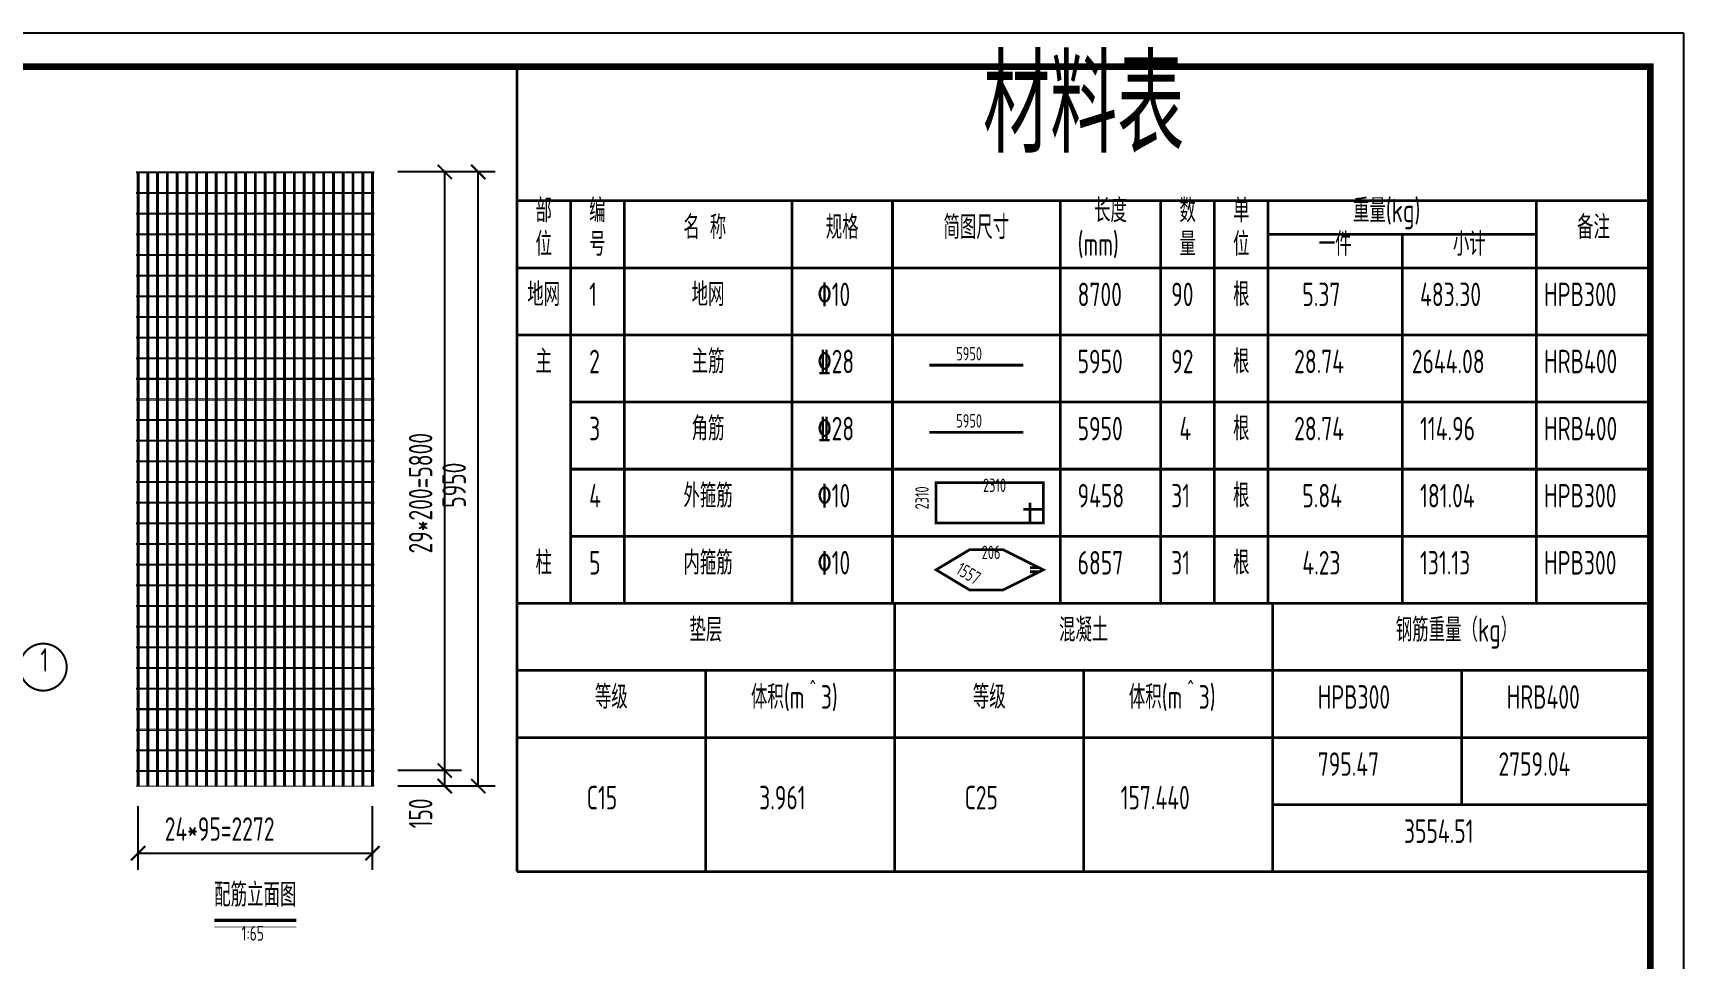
# Model space of a CAD drawing. Header units: inches. Extents: x -4449 to -2355, y -113 to 192.
# Drawn here: x -3039.9 to -2793.7, y 45.8 to 183.8 of the extents above; entities that cross this region are included whole.
import ezdxf
from ezdxf.enums import TextEntityAlignment as Align

# ---------------------------------------------------------------- set-up
doc = ezdxf.new("R2010")
doc.units = ezdxf.units.IN
doc.header["$MEASUREMENT"] = 0
doc.linetypes.add('细实线', pattern=[0])
doc.linetypes.add('细虚线', pattern=[1.5, 1, -0.5])
doc.layers.add('图框', color=7, linetype='Continuous')
doc.styles.get("Standard").update_dxf_attribs({"font": 'tssdeng.shx', "width": 0.7, "bigfont": 'hztxt.shx'})

msp = doc.modelspace()

# ---------------------------------------------------------------- linework, layer by layer
at = {"color": 2, "linetype": '细实线'}
for p, q in [((-2975.9737416, 163.1378335), (-2985.4737416, 163.1378335)), ((-2970.9737416, 163.1378335), (-2980.4737416, 163.1378335)), ((-2978.4737416, 73.9070645), (-2978.4737416, 163.1378335)), ((-2973.4737416, 71.5993725), (-2973.4737416, 163.1378335)), ((-2975.9737416, 73.9070645), (-2985.4737416, 73.9070645)), ((-2975.9737416, 73.9070645), (-2985.4737416, 73.9070645)), ((-2978.4737416, 71.5993725), (-2978.4737416, 73.9070645)), ((-2975.9737416, 71.5993725), (-2985.4737416, 71.5993725)), ((-2970.9737416, 71.5993725), (-2980.4737416, 71.5993725)), ((-3024.1968186, 59.0993725), (-3024.1968186, 68.5993725)), ((-2989.2429726, 59.0993725), (-2989.2429726, 68.5993725)), ((-3024.1968186, 61.5993725), (-2989.2429726, 61.5993725))]:
    msp.add_line(p, q, dxfattribs=at)
at = {"color": 1, "linetype": '细实线'}
for points, const_width in [([(-2967.7198956, 178.8301415), (-2798.7198956, 178.8301415)], 0.4), ([(-2967.7198956, 178.8301415), (-2967.7198956, 158.8301415)], 0.4), ([(-2798.7198956, 178.8301415), (-2798.7198956, 158.8301415)], 0.4), ([(-3024.1968186, 163.1378335), (-3024.1968186, 71.5993725)], 0.43), ([(-3024.1968186, 163.1378335), (-3024.1968186, 71.5993725)], 0.43), ([(-3022.7404086, 163.1378335), (-3022.7404086, 71.5993725)], 0.43), ([(-3021.2839986, 163.1378335), (-3021.2839986, 71.5993725)], 0.43), ([(-3019.8275876, 163.1378335), (-3019.8275876, 71.5993725)], 0.43), ([(-3018.3711776, 163.1378335), (-3018.3711776, 71.5993725)], 0.43), ([(-3016.9147676, 163.1378335), (-3016.9147676, 71.5993725)], 0.43), ([(-3015.4583576, 163.1378335), (-3015.4583576, 71.5993725)], 0.43), ([(-3014.0019466, 163.1378335), (-3014.0019466, 71.5993725)], 0.43), ([(-3012.5455366, 163.1378335), (-3012.5455366, 71.5993725)], 0.43), ([(-3011.0891266, 163.1378335), (-3011.0891266, 71.5993725)], 0.43), ([(-3009.6327166, 163.1378335), (-3009.6327166, 71.5993725)], 0.43), ([(-3008.1763056, 163.1378335), (-3008.1763056, 71.5993725)], 0.43), ([(-3006.7198956, 163.1378335), (-3006.7198956, 71.5993725)], 0.43), ([(-3005.2634856, 163.1378335), (-3005.2634856, 71.5993725)], 0.43), ([(-3003.8070746, 163.1378335), (-3003.8070746, 71.5993725)], 0.43), ([(-3002.3506646, 163.1378335), (-3002.3506646, 71.5993725)], 0.43), ([(-3000.8942546, 163.1378335), (-3000.8942546, 71.5993725)], 0.43), ([(-2999.4378446, 163.1378335), (-2999.4378446, 71.5993725)], 0.43), ([(-2997.9814336, 163.1378335), (-2997.9814336, 71.5993725)], 0.43), ([(-2996.5250236, 163.1378335), (-2996.5250236, 71.5993725)], 0.43), ([(-2995.0686136, 163.1378335), (-2995.0686136, 71.5993725)], 0.43), ([(-2993.6122036, 163.1378335), (-2993.6122036, 71.5993725)], 0.43), ([(-2992.1557926, 163.1378335), (-2992.1557926, 71.5993725)], 0.43), ([(-2990.6993826, 163.1378335), (-2990.6993826, 71.5993725)], 0.43), ([(-2989.2429726, 163.1378335), (-2989.2429726, 71.5993725)], 0.43), ([(-2989.2429726, 163.1378335), (-2989.2429726, 71.5993725)], 0.43), ([(-2967.7198956, 158.8301415), (-2798.7198956, 158.8301415)], 0.4), ([(-2967.7198956, 148.8301415), (-2967.7198956, 158.8301415)], 0.4), ([(-2967.7198956, 158.8301415), (-2959.7198956, 158.8301415)], 0.4), ([(-2959.7198956, 148.8301415), (-2959.7198956, 158.8301415)], 0.4), ([(-2959.7198956, 148.8301415), (-2959.7198956, 158.8301415)], 0.4), ([(-2959.7198956, 158.8301415), (-2951.7198956, 158.8301415)], 0.4), ([(-2951.7198956, 148.8301415), (-2951.7198956, 158.8301415)], 0.4), ([(-2951.7198956, 148.8301415), (-2951.7198956, 158.8301415)], 0.4), ([(-2951.7198956, 158.8301415), (-2926.7198956, 158.8301415)], 0.4), ([(-2926.7198956, 148.8301415), (-2926.7198956, 158.8301415)], 0.4), ([(-2926.7198956, 148.8301415), (-2926.7198956, 158.8301415)], 0.4), ([(-2926.7198956, 158.8301415), (-2911.7198956, 158.8301415)], 0.4), ([(-2911.7198956, 148.8301415), (-2911.7198956, 158.8301415)], 0.4), ([(-2911.7198956, 148.8301415), (-2911.7198956, 158.8301415)], 0.4), ([(-2911.7198956, 158.8301415), (-2886.7198956, 158.8301415)], 0.4), ([(-2886.7198956, 148.8301415), (-2886.7198956, 158.8301415)], 0.4), ([(-2886.7198956, 148.8301415), (-2886.7198956, 158.8301415)], 0.4), ([(-2886.7198956, 158.8301415), (-2871.7198956, 158.8301415)], 0.4), ([(-2871.7198956, 148.8301415), (-2871.7198956, 158.8301415)], 0.4), ([(-2871.7198956, 148.8301415), (-2871.7198956, 158.8301415)], 0.4), ([(-2871.7198956, 158.8301415), (-2863.7198956, 158.8301415)], 0.4), ([(-2863.7198956, 148.8301415), (-2863.7198956, 158.8301415)], 0.4), ([(-2863.7198956, 148.8301415), (-2863.7198956, 158.8301415)], 0.4), ([(-2863.7198956, 158.8301415), (-2855.7198956, 158.8301415)], 0.4), ([(-2855.7198956, 148.8301415), (-2855.7198956, 158.8301415)], 0.4), ([(-2855.7198956, 148.8301415), (-2855.7198956, 158.8301415)], 0.4), ([(-2855.7198956, 158.8301415), (-2815.7198956, 158.8301415)], 0.4), ([(-2815.7198956, 148.8301415), (-2815.7198956, 158.8301415)], 0.4), ([(-2815.7198956, 148.8301415), (-2815.7198956, 158.8301415)], 0.4), ([(-2815.7198956, 158.8301415), (-2798.7198956, 158.8301415)], 0.4), ([(-2798.7198956, 148.8301415), (-2798.7198956, 158.8301415)], 0.4), ([(-2855.7198956, 153.8301415), (-2815.7198956, 153.8301415)], 0.4), ([(-2835.7198956, 148.8301415), (-2835.7198956, 153.8301415)], 0.4), ([(-2815.7198956, 148.8301415), (-2815.7198956, 153.8301415)], 0.4), ([(-2967.7198956, 148.8301415), (-2959.7198956, 148.8301415)], 0.4), ([(-2967.7198956, 148.8301415), (-2967.7198956, 138.8301415)], 0.4), ([(-2959.7198956, 148.8301415), (-2951.7198956, 148.8301415)], 0.4), ([(-2959.7198956, 148.8301415), (-2959.7198956, 138.8301415)], 0.4), ([(-2951.7198956, 148.8301415), (-2926.7198956, 148.8301415)], 0.4), ([(-2951.7198956, 148.8301415), (-2951.7198956, 138.8301415)], 0.4), ([(-2926.7198956, 148.8301415), (-2911.7198956, 148.8301415)], 0.4), ([(-2926.7198956, 148.8301415), (-2926.7198956, 138.8301415)], 0.4), ([(-2911.7198956, 148.8301415), (-2886.7198956, 148.8301415)], 0.4), ([(-2911.7198956, 148.8301415), (-2911.7198956, 138.8301415)], 0.4), ([(-2886.7198956, 148.8301415), (-2871.7198956, 148.8301415)], 0.4), ([(-2886.7198956, 148.8301415), (-2886.7198956, 138.8301415)], 0.4), ([(-2871.7198956, 148.8301415), (-2863.7198956, 148.8301415)], 0.4), ([(-2871.7198956, 148.8301415), (-2871.7198956, 138.8301415)], 0.4), ([(-2863.7198956, 148.8301415), (-2855.7198956, 148.8301415)], 0.4), ([(-2863.7198956, 148.8301415), (-2863.7198956, 138.8301415)], 0.4), ([(-2855.7198956, 148.8301415), (-2815.7198956, 148.8301415)], 0.4), ([(-2855.7198956, 148.8301415), (-2855.7198956, 138.8301415)], 0.4), ([(-2835.7198956, 148.8301415), (-2835.7198956, 138.8301415)], 0.4), ([(-2815.7198956, 148.8301415), (-2798.7198956, 148.8301415)], 0.4), ([(-2815.7198956, 148.8301415), (-2815.7198956, 138.8301415)], 0.4), ([(-2798.7198956, 148.8301415), (-2798.7198956, 138.8301415)], 0.4), ([(-2967.7198956, 138.8301415), (-2959.7198956, 138.8301415)], 0.4), ([(-2967.7198956, 138.8301415), (-2798.7198956, 138.8301415)], 0.4), ([(-2967.7198956, 138.8301415), (-2967.7198956, 98.8301415)], 0.4), ([(-2959.7198956, 138.8301415), (-2951.7198956, 138.8301415)], 0.4), ([(-2959.7198956, 138.8301415), (-2959.7198956, 98.8301415)], 0.4), ([(-2951.7198956, 138.8301415), (-2926.7198956, 138.8301415)], 0.4), ([(-2951.7198956, 138.8301415), (-2951.7198956, 98.8301415)], 0.4), ([(-2926.7198956, 138.8301415), (-2911.7198956, 138.8301415)], 0.4), ([(-2926.7198956, 138.8301415), (-2926.7198956, 98.8301415)], 0.4), ([(-2911.7198956, 138.8301415), (-2886.7198956, 138.8301415)], 0.4), ([(-2911.7198956, 138.8301415), (-2911.7198956, 98.8301415)], 0.4), ([(-2886.7198956, 138.8301415), (-2871.7198956, 138.8301415)], 0.4), ([(-2886.7198956, 138.8301415), (-2886.7198956, 98.8301415)], 0.4), ([(-2871.7198956, 138.8301415), (-2863.7198956, 138.8301415)], 0.4), ([(-2871.7198956, 138.8301415), (-2871.7198956, 98.8301415)], 0.4), ([(-2863.7198956, 138.8301415), (-2855.7198956, 138.8301415)], 0.4), ([(-2863.7198956, 138.8301415), (-2863.7198956, 98.8301415)], 0.4), ([(-2855.7198956, 138.8301415), (-2835.7198956, 138.8301415)], 0.4), ([(-2855.7198956, 138.8301415), (-2855.7198956, 98.8301415)], 0.4), ([(-2835.7198956, 138.8301415), (-2815.7198956, 138.8301415)], 0.4), ([(-2835.7198956, 138.8301415), (-2835.7198956, 98.8301415)], 0.4), ([(-2815.7198956, 138.8301415), (-2798.7198956, 138.8301415)], 0.4), ([(-2815.7198956, 138.8301415), (-2815.7198956, 98.8301415)], 0.4), ([(-2798.7198956, 138.8301415), (-2798.7198956, 98.8301415)], 0.4), ([(-2906.2198956, 134.3301415), (-2892.2198956, 134.3301415)], 0.4), ([(-2959.7198956, 128.8301415), (-2951.7198956, 128.8301415)], 0.4), ([(-2951.7198956, 128.8301415), (-2926.7198956, 128.8301415)], 0.4), ([(-2926.7198956, 128.8301415), (-2911.7198956, 128.8301415)], 0.4), ([(-2911.7198956, 128.8301415), (-2886.7198956, 128.8301415)], 0.4), ([(-2886.7198956, 128.8301415), (-2871.7198956, 128.8301415)], 0.4), ([(-2871.7198956, 128.8301415), (-2863.7198956, 128.8301415)], 0.4), ([(-2863.7198956, 128.8301415), (-2855.7198956, 128.8301415)], 0.4), ([(-2855.7198956, 128.8301415), (-2835.7198956, 128.8301415)], 0.4), ([(-2835.7198956, 128.8301415), (-2815.7198956, 128.8301415)], 0.4), ([(-2815.7198956, 128.8301415), (-2798.7198956, 128.8301415)], 0.4), ([(-2906.2198956, 124.3301415), (-2892.2198956, 124.3301415)], 0.4), ([(-2959.7198956, 118.8301415), (-2951.7198956, 118.8301415)], 0.4), ([(-2951.7198956, 118.8301415), (-2926.7198956, 118.8301415)], 0.4), ([(-2926.7198956, 118.8301415), (-2911.7198956, 118.8301415)], 0.4), ([(-2911.7198956, 118.8301415), (-2886.7198956, 118.8301415)], 0.4), ([(-2886.7198956, 118.8301415), (-2871.7198956, 118.8301415)], 0.4), ([(-2871.7198956, 118.8301415), (-2863.7198956, 118.8301415)], 0.4), ([(-2863.7198956, 118.8301415), (-2855.7198956, 118.8301415)], 0.4), ([(-2855.7198956, 118.8301415), (-2835.7198956, 118.8301415)], 0.4), ([(-2835.7198956, 118.8301415), (-2815.7198956, 118.8301415)], 0.4), ([(-2815.7198956, 118.8301415), (-2798.7198956, 118.8301415)], 0.4), ([(-2891.2198956, 113.8301415), (-2891.2198956, 110.8301415)], 0.4), ([(-2892.2198956, 112.8301415), (-2889.2198956, 112.8301415)], 0.4), ([(-2959.7198956, 108.8301415), (-2951.7198956, 108.8301415)], 0.4), ([(-2951.7198956, 108.8301415), (-2926.7198956, 108.8301415)], 0.4), ([(-2926.7198956, 108.8301415), (-2911.7198956, 108.8301415)], 0.4), ([(-2911.7198956, 108.8301415), (-2886.7198956, 108.8301415)], 0.4), ([(-2886.7198956, 108.8301415), (-2871.7198956, 108.8301415)], 0.4), ([(-2871.7198956, 108.8301415), (-2863.7198956, 108.8301415)], 0.4), ([(-2863.7198956, 108.8301415), (-2855.7198956, 108.8301415)], 0.4), ([(-2855.7198956, 108.8301415), (-2835.7198956, 108.8301415)], 0.4), ([(-2835.7198956, 108.8301415), (-2815.7198956, 108.8301415)], 0.4), ([(-2815.7198956, 108.8301415), (-2798.7198956, 108.8301415)], 0.4), ([(-2891.2198956, 104.1301415), (-2889.8198956, 104.1301415)], 0.4), ([(-2891.2198956, 103.5301415), (-2889.8198956, 103.5301415)], 0.4), ([(-2967.7198956, 98.8301415), (-2798.7198956, 98.8301415)], 0.4), ([(-2967.7198956, 88.8301415), (-2967.7198956, 98.8301415)], 0.4), ([(-2959.7198956, 98.8301415), (-2951.7198956, 98.8301415)], 0.4), ([(-2951.7198956, 98.8301415), (-2926.7198956, 98.8301415)], 0.4), ([(-2926.7198956, 98.8301415), (-2911.7198956, 98.8301415)], 0.4), ([(-2911.7198956, 98.8301415), (-2886.7198956, 98.8301415)], 0.4), ([(-2911.3865626, 78.8301415), (-2911.3865626, 98.8301415)], 0.4), ([(-2886.7198956, 98.8301415), (-2871.7198956, 98.8301415)], 0.4), ([(-2871.7198956, 98.8301415), (-2863.7198956, 98.8301415)], 0.4), ([(-2863.7198956, 98.8301415), (-2855.7198956, 98.8301415)], 0.4), ([(-2855.7198956, 98.8301415), (-2835.7198956, 98.8301415)], 0.4), ([(-2855.0532286, 88.8301415), (-2855.0532286, 98.8301415)], 0.4), ([(-2835.7198956, 98.8301415), (-2815.7198956, 98.8301415)], 0.4), ([(-2815.7198956, 98.8301415), (-2798.7198956, 98.8301415)], 0.4), ([(-2798.7198956, 88.8301415), (-2798.7198956, 98.8301415)], 0.4), ([(-2967.7198956, 88.8301415), (-2798.7198956, 88.8301415)], 0.4), ([(-2967.7198956, 68.8301415), (-2967.7198956, 88.8301415)], 0.4), ([(-2939.5532286, 58.8301415), (-2939.5532286, 88.8301415)], 0.4), ([(-2911.3865626, 58.8301415), (-2911.3865626, 88.8301415)], 0.4), ([(-2883.2198956, 58.8301415), (-2883.2198956, 88.8301415)], 0.4), ([(-2855.0532286, 58.8301415), (-2855.0532286, 88.8301415)], 0.4), ([(-2826.8865626, 68.8301415), (-2826.8865626, 88.8301415)], 0.4), ([(-2798.7198956, 68.8301415), (-2798.7198956, 88.8301415)], 0.4), ([(-2967.7198956, 78.8301415), (-2798.7198956, 78.8301415)], 0.4), ([(-2967.7198956, 68.8301415), (-2967.7198956, 58.8301415)], 0.4), ([(-2855.0532286, 68.8301415), (-2855.0532286, 58.8301415)], 0.4), ([(-2855.0532286, 68.8301415), (-2798.7198956, 68.8301415)], 0.4), ([(-2798.7198956, 68.8301415), (-2798.7198956, 58.8301415)], 0.4), ([(-2967.7198956, 58.8301415), (-2798.7198956, 58.8301415)], 0.4)]:
    msp.add_lwpolyline(points, dxfattribs=dict(at, const_width=const_width))
at = {"color": 6, "linetype": '细实线', "const_width": 0.15}
for points in [[(-3024.4891266, 163.1378335), (-2988.9506646, 163.1378335)], [(-3024.4891266, 160.0609105), (-2988.9506646, 160.0609105)], [(-3024.4891266, 156.9839875), (-2988.9506646, 156.9839875)], [(-3024.4891266, 153.9070645), (-2988.9506646, 153.9070645)], [(-3024.4891266, 150.8301415), (-2988.9506646, 150.8301415)], [(-3024.4891266, 147.7532185), (-2988.9506646, 147.7532185)], [(-3024.4891266, 144.6762955), (-2988.9506646, 144.6762955)], [(-3024.4891266, 141.5993725), (-2988.9506646, 141.5993725)], [(-3024.4891266, 138.5224495), (-2988.9506646, 138.5224495)], [(-3024.4891266, 135.4455265), (-2988.9506646, 135.4455265)], [(-3024.4891266, 132.3686035), (-2988.9506646, 132.3686035)], [(-3024.4891266, 129.2916795), (-2988.9506646, 129.2916795)], [(-3024.4891266, 126.2147565), (-2988.9506646, 126.2147565)], [(-3024.4891266, 123.1378335), (-2988.9506646, 123.1378335)], [(-3024.4891266, 120.0609105), (-2988.9506646, 120.0609105)], [(-3024.4891266, 116.9839875), (-2988.9506646, 116.9839875)], [(-3024.4891266, 113.9070645), (-2988.9506646, 113.9070645)], [(-3024.4891266, 110.8301415), (-2988.9506646, 110.8301415)], [(-3024.4891266, 107.7532185), (-2988.9506646, 107.7532185)], [(-3024.4891266, 104.6762955), (-2988.9506646, 104.6762955)], [(-3024.4891266, 101.5993725), (-2988.9506646, 101.5993725)], [(-3024.4891266, 98.5224495), (-2988.9506646, 98.5224495)], [(-3024.4891266, 95.4455265), (-2988.9506646, 95.4455265)], [(-3024.4891266, 92.3686035), (-2988.9506646, 92.3686035)], [(-3024.4891266, 89.2916795), (-2988.9506646, 89.2916795)], [(-3024.4891266, 86.2147565), (-2988.9506646, 86.2147565)], [(-3024.4891266, 83.1378335), (-2988.9506646, 83.1378335)], [(-3024.4891266, 80.0609105), (-2988.9506646, 80.0609105)], [(-3024.4891266, 76.9839875), (-2988.9506646, 76.9839875)], [(-3024.4891266, 73.9070645), (-2988.9506646, 73.9070645)], [(-3024.4891266, 71.5993725), (-2988.9506646, 71.5993725)]]:
    msp.add_lwpolyline(points, dxfattribs=at)
at = {"color": 5, "linetype": '细虚线', "const_width": 0.15}
for points in [[(-3024.4891266, 162.9839875), (-2988.9506646, 162.9839875)], [(-3024.4891266, 159.9070645), (-2988.9506646, 159.9070645)], [(-3024.4891266, 156.8301415), (-2988.9506646, 156.8301415)], [(-3024.4891266, 153.7532185), (-2988.9506646, 153.7532185)], [(-3024.4891266, 150.6762955), (-2988.9506646, 150.6762955)], [(-3024.4891266, 147.5993725), (-2988.9506646, 147.5993725)], [(-3024.4891266, 144.5224495), (-2988.9506646, 144.5224495)], [(-3024.4891266, 141.4455265), (-2988.9506646, 141.4455265)], [(-3024.4891266, 138.3686035), (-2988.9506646, 138.3686035)], [(-3024.4891266, 135.2916795), (-2988.9506646, 135.2916795)], [(-3024.4891266, 132.2147565), (-2988.9506646, 132.2147565)], [(-3024.4891266, 129.1378335), (-2988.9506646, 129.1378335)], [(-3024.4891266, 126.0609105), (-2988.9506646, 126.0609105)], [(-3024.4891266, 122.9839875), (-2988.9506646, 122.9839875)], [(-3024.4891266, 119.9070645), (-2988.9506646, 119.9070645)], [(-3024.4891266, 116.8301415), (-2988.9506646, 116.8301415)], [(-3024.4891266, 113.7532185), (-2988.9506646, 113.7532185)], [(-3024.4891266, 110.6762955), (-2988.9506646, 110.6762955)], [(-3024.4891266, 107.5993725), (-2988.9506646, 107.5993725)], [(-3024.4891266, 104.5224495), (-2988.9506646, 104.5224495)], [(-3024.4891266, 101.4455265), (-2988.9506646, 101.4455265)], [(-3024.4891266, 98.3686035), (-2988.9506646, 98.3686035)], [(-3024.4891266, 95.2916795), (-2988.9506646, 95.2916795)], [(-3024.4891266, 92.2147565), (-2988.9506646, 92.2147565)], [(-3024.4891266, 89.1378335), (-2988.9506646, 89.1378335)], [(-3024.4891266, 86.0609105), (-2988.9506646, 86.0609105)], [(-3024.4891266, 82.9839875), (-2988.9506646, 82.9839875)], [(-3024.4891266, 79.9070645), (-2988.9506646, 79.9070645)], [(-3024.4891266, 76.8301415), (-2988.9506646, 76.8301415)], [(-3024.4891266, 73.7532185), (-2988.9506646, 73.7532185)], [(-3024.4891266, 71.5993725), (-2988.9506646, 71.5993725)]]:
    msp.add_lwpolyline(points, dxfattribs=at)
at = {"color": 2, "linetype": '细实线', "const_width": 0.3}
for points in [[(-2977.4130816, 162.0771735), (-2979.5344016, 164.1984935)], [(-2972.4130816, 162.0771735), (-2974.5344016, 164.1984935)], [(-2979.5344016, 74.9677245), (-2977.4130816, 72.8464045)], [(-2977.4130816, 72.8464045), (-2979.5344016, 74.9677245)], [(-2979.5344016, 72.6600325), (-2977.4130816, 70.5387125)], [(-2974.5344016, 72.6600325), (-2972.4130816, 70.5387125)], [(-3023.1361586, 62.6600325), (-3025.2574786, 60.5387125)], [(-2990.3036326, 60.5387125), (-2988.1823126, 62.6600325)]]:
    msp.add_lwpolyline(points, dxfattribs=at)
at = {"color": 1, "linetype": '细实线', "const_width": 0.4}
for points in [[(-2905.2198956, 110.8301415), (-2905.2198956, 116.8301415), (-2889.2198956, 116.8301415), (-2889.2198956, 110.8301415), (-2905.2198956, 110.8301415)], [(-2905.2198956, 103.8301415), (-2900.2198956, 100.8301415), (-2895.2198956, 100.8301415), (-2889.2198956, 103.8301415), (-2895.2198956, 106.8301415), (-2900.2198956, 106.8301415), (-2905.2198956, 103.8301415)]]:
    msp.add_lwpolyline(points, close=True, dxfattribs=at)
at = {"color": 2, "linetype": '细实线', "const_width": 0.3}
msp.add_lwpolyline([(-3041.8310066, 89.3301415, 1), (-3034.8310066, 89.3301415, 1), (-3041.8310066, 89.3301415, 1)], format="xyb", close=True, dxfattribs=at)
at = {"color": 7, "linetype": '细实线'}
for points, const_width in [([(-3012.8448956, 51.5993725), (-3000.5948956, 51.5993725)], 0.5), ([(-3012.8448956, 50.5993725), (-3000.5948956, 50.5993725)], 0.12)]:
    msp.add_lwpolyline(points, dxfattribs=dict(at, const_width=const_width))
at = {"layer": '图框'}
msp.add_lwpolyline([(-2793.7198956, 183.8301415), (-3213.7198956, 183.8301415), (-3213.7198956, -113.1698585), (-2793.7198956, -113.1698585)], close=True, dxfattribs=at)
at = {"layer": '图框', "const_width": 1}
msp.add_lwpolyline([(-3188.7198956, -108.1698585), (-2798.7198956, -108.1698585), (-2798.7198956, 178.8301415), (-3188.7198956, 178.8301415)], close=True, dxfattribs=at)

# ---------------------------------------------------------------- texts
at = {"color": 1, "width": 0.7}
for s, height, p in [('材料表', 14.285714, (-2898.2198956, 161.6872845)), ('部', 3.5, (-2964.9448956, 154.5801415)), ('编', 3.5, (-2956.9448956, 154.5801415)), ('长度', 3.5, (-2881.6698956, 154.5801415)), ('数', 3.5, (-2868.9448956, 154.5801415)), ('单', 3.5, (-2860.9448956, 154.5801415)), ('重量(kg)', 3.5, (-2843.0698956, 154.5801415)), ('名 称', 3.5, (-2942.8948956, 152.0801415)), ('规格', 3.5, (-2921.6698956, 152.0801415)), ('简图尺寸', 3.5, (-2904.1198956, 152.0801415)), ('备注', 3.5, (-2809.6698956, 152.0801415)), ('位', 3.5, (-2964.9448956, 149.5801415)), ('号', 3.5, (-2956.9448956, 149.5801415)), ('(mm)', 3.5, (-2884.1198956, 149.5801415)), ('量', 3.5, (-2868.9448956, 149.5801415)), ('位', 3.5, (-2860.9448956, 149.5801415)), ('一件', 3.5, (-2848.1698956, 149.5801415)), ('小计', 3.5, (-2828.1698956, 149.5801415)), ('地网', 3.5, (-2966.1698956, 142.0801415)), ('1', 3.5, (-2956.9448956, 142.0801415)), ('地网', 3.5, (-2941.6698956, 142.0801415)), ('%%13010', 3.5, (-2922.8948956, 142.0801415)), ('8700', 3.5, (-2884.1198956, 142.0801415)), ('90', 3.5, (-2870.1698956, 142.0801415)), ('根', 3.5, (-2860.9448956, 142.0801415)), ('5.37', 3.5, (-2850.6198956, 142.0801415)), ('483.30', 3.5, (-2833.0698956, 142.0801415)), ('HPB300', 3.5, (-2814.5698956, 142.0801415)), ('主', 3.5, (-2964.9448956, 132.0801415)), ('2', 3.5, (-2956.9448956, 132.0801415)), ('主筋', 3.5, (-2941.6698956, 132.0801415)), ('%%13228', 3.5, (-2922.8948956, 132.0801415)), ('5950', 2, (-2902.2198956, 134.4301415)), ('5950', 3.5, (-2884.1198956, 132.0801415)), ('92', 3.5, (-2870.1698956, 132.0801415)), ('根', 3.5, (-2860.9448956, 132.0801415)), ('28.74', 3.5, (-2851.8448956, 132.0801415)), ('2644.08', 3.5, (-2834.2948956, 132.0801415)), ('HRB400', 3.5, (-2814.5698956, 132.0801415)), ('3', 3.5, (-2956.9448956, 122.0801415)), ('角筋', 3.5, (-2941.6698956, 122.0801415)), ('%%13228', 3.5, (-2922.8948956, 122.0801415)), ('5950', 2, (-2902.2198956, 124.4301415)), ('5950', 3.5, (-2884.1198956, 122.0801415)), ('4', 3.5, (-2868.9448956, 122.0801415)), ('根', 3.5, (-2860.9448956, 122.0801415)), ('28.74', 3.5, (-2851.8448956, 122.0801415)), ('114.96', 3.5, (-2833.0698956, 122.0801415)), ('HRB400', 3.5, (-2814.5698956, 122.0801415)), ('4', 3.5, (-2956.9448956, 112.0801415)), ('外箍筋', 3.5, (-2942.8948956, 112.0801415)), ('%%13010', 3.5, (-2922.8948956, 112.0801415)), ('2310', 2, (-2898.2198956, 114.8301415)), ('9458', 3.5, (-2884.1198956, 112.0801415)), ('31', 3.5, (-2870.1698956, 112.0801415)), ('根', 3.5, (-2860.9448956, 112.0801415)), ('5.84', 3.5, (-2850.6198956, 112.0801415)), ('181.04', 3.5, (-2833.0698956, 112.0801415)), ('HPB300', 3.5, (-2814.5698956, 112.0801415)), ('柱', 3.5, (-2964.9448956, 102.0801415)), ('5', 3.5, (-2956.9448956, 102.0801415)), ('内箍筋', 3.5, (-2942.8948956, 102.0801415)), ('%%13010', 3.5, (-2922.8948956, 102.0801415)), ('206', 2, (-2898.4198956, 104.8301415)), ('6857', 3.5, (-2884.1198956, 102.0801415)), ('31', 3.5, (-2870.1698956, 102.0801415)), ('根', 3.5, (-2860.9448956, 102.0801415)), ('4.23', 3.5, (-2850.6198956, 102.0801415)), ('131.13', 3.5, (-2833.0698956, 102.0801415)), ('HPB300', 3.5, (-2814.5698956, 102.0801415)), ('垫层', 3.5, (-2942.0032286, 92.0801415)), ('混凝土', 3.5, (-2886.8948956, 92.0801415)), ('钢筋重量（kg）', 3.5, (-2836.6865626, 92.0801415)), ('等级', 3.5, (-2956.0865626, 82.0801415)), ('体积(m＾3)', 3.5, (-2932.8198956, 82.0801415)), ('等级', 3.5, (-2899.7532286, 82.0801415)), ('体积(m＾3)', 3.5, (-2876.4865626, 82.0801415)), ('HPB300', 3.5, (-2848.3198956, 82.0801415)), ('HRB400', 3.5, (-2820.1532286, 82.0801415)), ('795.47', 3.5, (-2848.3198956, 72.0801415)), ('2759.04', 3.5, (-2821.3782286, 72.0801415)), ('C15', 3.5, (-2957.3115626, 67.0801415)), ('3.961', 3.5, (-2931.5948956, 67.0801415)), ('C25', 3.5, (-2900.9782286, 67.0801415)), ('157.440', 3.5, (-2877.7115626, 67.0801415)), ('3554.51', 3.5, (-2835.4615626, 62.0801415))]:
    msp.add_text(s, height=height, dxfattribs=at).set_placement(p, align=Align.BOTTOM_LEFT)
at = {"color": 2, "width": 0.7}
for s, p in [('29*200=5800', (-2979.2737416, 106.2724495)), ('5950', (-2974.2737416, 113.0811035)), ('150', (-2979.2737416, 65.2910385))]:
    msp.add_text(s, height=3.5, rotation=90, dxfattribs=at).set_placement(p, align=Align.BOTTOM_LEFT)
at = {"color": 1, "width": 0.7}
for s, rotation, p in [('2310', 90, (-2905.7198956, 112.8301415)), ('1557', 329.04, (-2902.7198956, 102.8301415))]:
    msp.add_text(s, height=2, rotation=rotation, dxfattribs=at).set_placement(p, align=Align.BOTTOM_LEFT)
at = {"color": 2, "width": 0.7}
for s, p in [('1', (-3038.7393396, 87.5801415)), ('   24*95=2272  ', (-3024.6865626, 62.3993725))]:
    msp.add_text(s, height=3.5, dxfattribs=at).set_placement(p, align=Align.BOTTOM_LEFT)
at = {"color": 7, "width": 0.7}
for s, height, p in [('配筋立面图', 3.5, (-3012.8448956, 52.5993725)), ('1:65', 2.1875, (-3008.7615626, 47.9118725))]:
    msp.add_text(s, height=height, dxfattribs=at).set_placement(p, align=Align.BOTTOM_LEFT)

doc.saveas('drawing.dxf')
